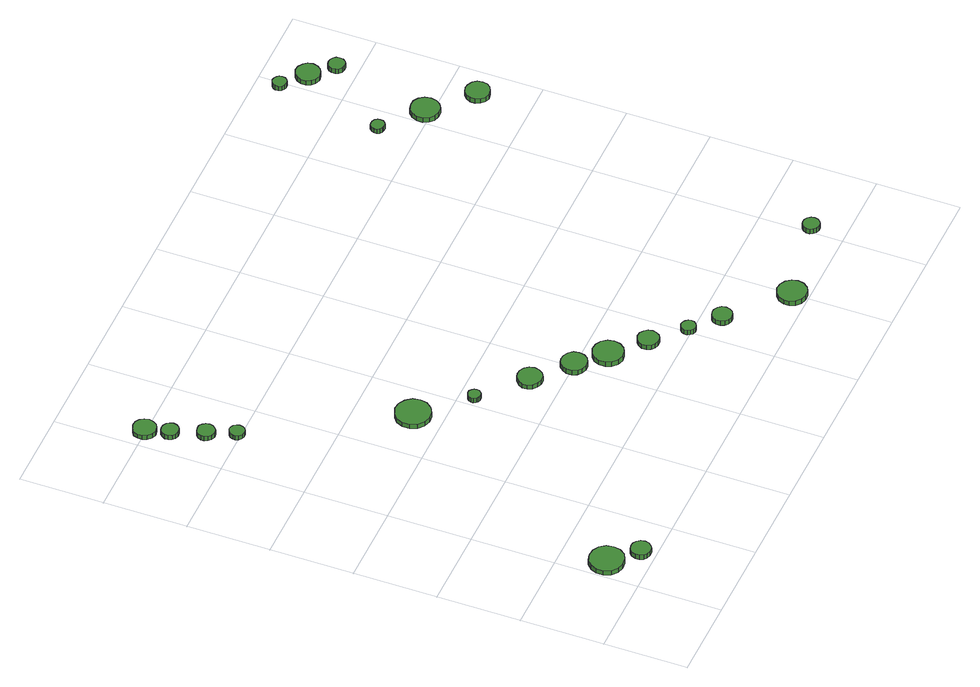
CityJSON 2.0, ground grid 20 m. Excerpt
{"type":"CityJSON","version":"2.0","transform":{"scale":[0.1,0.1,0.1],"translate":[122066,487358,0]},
"CityObjects":{
"tree1":{"type":"SolitaryVegetationObject","attributes":{"function":"something"},"geometry":[{"type":"MultiSurface","lod":"1","boundaries":[[[0,1,2,3,4,5,6,7,8,9,10,11,12,13,14]],[[15,16,17,18,19,20,21,22,23,24,25,26,27,28,29]],[[0,29,28,1]],[[1,28,27,2]],[[2,27,26,3]],[[3,26,25,4]],[[4,25,24,5]],[[5,24,23,6]],[[6,23,22,7]],[[7,22,21,8]],[[8,21,20,9]],[[9,20,19,10]],[[10,19,18,11]],[[11,18,17,12]],[[12,17,16,13]],[[13,16,15,14]],[[14,15,29,0]]]}]},
"tree2":{"type":"SolitaryVegetationObject","attributes":{"function":"something"},"geometry":[{"type":"MultiSurface","lod":"1","boundaries":[[[30,31,32,33,34,35,36,37,38,39,40,41,42,43,44]],[[45,46,47,48,49,50,51,52,53,54,55,56,57,58,59]],[[30,59,58,31]],[[31,58,57,32]],[[32,57,56,33]],[[33,56,55,34]],[[34,55,54,35]],[[35,54,53,36]],[[36,53,52,37]],[[37,52,51,38]],[[38,51,50,39]],[[39,50,49,40]],[[40,49,48,41]],[[41,48,47,42]],[[42,47,46,43]],[[43,46,45,44]],[[44,45,59,30]]]}]},
"tree3":{"type":"SolitaryVegetationObject","attributes":{"function":"something"},"geometry":[{"type":"MultiSurface","lod":"1","boundaries":[[[60,61,62,63,64,65,66,67,68,69,70,71,72,73,74]],[[75,76,77,78,79,80,81,82,83,84,85,86,87,88,89]],[[60,89,88,61]],[[61,88,87,62]],[[62,87,86,63]],[[63,86,85,64]],[[64,85,84,65]],[[65,84,83,66]],[[66,83,82,67]],[[67,82,81,68]],[[68,81,80,69]],[[69,80,79,70]],[[70,79,78,71]],[[71,78,77,72]],[[72,77,76,73]],[[73,76,75,74]],[[74,75,89,60]]]}]},
"tree4":{"type":"SolitaryVegetationObject","attributes":{"function":"something"},"geometry":[{"type":"MultiSurface","lod":"1","boundaries":[[[90,91,92,93,94,95,96,97,98,99,100,101,102,103,104]],[[105,106,107,108,109,110,111,112,113,114,115,116,117,118,119]],[[90,119,118,91]],[[91,118,117,92]],[[92,117,116,93]],[[93,116,115,94]],[[94,115,114,95]],[[95,114,113,96]],[[96,113,112,97]],[[97,112,111,98]],[[98,111,110,99]],[[99,110,109,100]],[[100,109,108,101]],[[101,108,107,102]],[[102,107,106,103]],[[103,106,105,104]],[[104,105,119,90]]]}]},
"tree5":{"type":"SolitaryVegetationObject","attributes":{"function":"something"},"geometry":[{"type":"MultiSurface","lod":"1","boundaries":[[[120,121,122,123,124,125,126,127,128,129,130,131,132,133,134]],[[135,136,137,138,139,140,141,142,143,144,145,146,147,148,149]],[[120,149,148,121]],[[121,148,147,122]],[[122,147,146,123]],[[123,146,145,124]],[[124,145,144,125]],[[125,144,143,126]],[[126,143,142,127]],[[127,142,141,128]],[[128,141,140,129]],[[129,140,139,130]],[[130,139,138,131]],[[131,138,137,132]],[[132,137,136,133]],[[133,136,135,134]],[[134,135,149,120]]]}]},
"tree6":{"type":"SolitaryVegetationObject","attributes":{"function":"something"},"geometry":[{"type":"MultiSurface","lod":"1","boundaries":[[[150,151,152,153,154,155,156,157,158,159,160,161,162,163,164]],[[165,166,167,168,169,170,171,172,173,174,175,176,177,178,179]],[[150,179,178,151]],[[151,178,177,152]],[[152,177,176,153]],[[153,176,175,154]],[[154,175,174,155]],[[155,174,173,156]],[[156,173,172,157]],[[157,172,171,158]],[[158,171,170,159]],[[159,170,169,160]],[[160,169,168,161]],[[161,168,167,162]],[[162,167,166,163]],[[163,166,165,164]],[[164,165,179,150]]]}]},
"tree7":{"type":"SolitaryVegetationObject","attributes":{"function":"something"},"geometry":[{"type":"MultiSurface","lod":"1","boundaries":[[[180,181,182,183,184,185,186,187,188,189,190,191,192,193,194]],[[195,196,197,198,199,200,201,202,203,204,205,206,207,208,209]],[[180,209,208,181]],[[181,208,207,182]],[[182,207,206,183]],[[183,206,205,184]],[[184,205,204,185]],[[185,204,203,186]],[[186,203,202,187]],[[187,202,201,188]],[[188,201,200,189]],[[189,200,199,190]],[[190,199,198,191]],[[191,198,197,192]],[[192,197,196,193]],[[193,196,195,194]],[[194,195,209,180]]]}]},
"tree8":{"type":"SolitaryVegetationObject","attributes":{"function":"something"},"geometry":[{"type":"MultiSurface","lod":"1","boundaries":[[[210,211,212,213,214,215,216,217,218,219,220,221,222,223,224]],[[225,226,227,228,229,230,231,232,233,234,235,236,237,238,239]],[[210,239,238,211]],[[211,238,237,212]],[[212,237,236,213]],[[213,236,235,214]],[[214,235,234,215]],[[215,234,233,216]],[[216,233,232,217]],[[217,232,231,218]],[[218,231,230,219]],[[219,230,229,220]],[[220,229,228,221]],[[221,228,227,222]],[[222,227,226,223]],[[223,226,225,224]],[[224,225,239,210]]]}]},
"tree9":{"type":"SolitaryVegetationObject","attributes":{"function":"something"},"geometry":[{"type":"MultiSurface","lod":"1","boundaries":[[[240,241,242,243,244,245,246,247,248,249,250,251,252,253,254]],[[255,256,257,258,259,260,261,262,263,264,265,266,267,268,269]],[[240,269,268,241]],[[241,268,267,242]],[[242,267,266,243]],[[243,266,265,244]],[[244,265,264,245]],[[245,264,263,246]],[[246,263,262,247]],[[247,262,261,248]],[[248,261,260,249]],[[249,260,259,250]],[[250,259,258,251]],[[251,258,257,252]],[[252,257,256,253]],[[253,256,255,254]],[[254,255,269,240]]]}]},
"tree10":{"type":"SolitaryVegetationObject","attributes":{"function":"something"},"geometry":[{"type":"MultiSurface","lod":"1","boundaries":[[[270,271,272,273,274,275,276,277,278,279,280,281,282,283,284]],[[285,286,287,288,289,290,291,292,293,294,295,296,297,298,299]],[[270,299,298,271]],[[271,298,297,272]],[[272,297,296,273]],[[273,296,295,274]],[[274,295,294,275]],[[275,294,293,276]],[[276,293,292,277]],[[277,292,291,278]],[[278,291,290,279]],[[279,290,289,280]],[[280,289,288,281]],[[281,288,287,282]],[[282,287,286,283]],[[283,286,285,284]],[[284,285,299,270]]]}]},
"tree11":{"type":"SolitaryVegetationObject","attributes":{"function":"something"},"geometry":[{"type":"MultiSurface","lod":"1","boundaries":[[[300,301,302,303,304,305,306,307,308,309,310,311,312,313,314]],[[315,316,317,318,319,320,321,322,323,324,325,326,327,328,329]],[[300,329,328,301]],[[301,328,327,302]],[[302,327,326,303]],[[303,326,325,304]],[[304,325,324,305]],[[305,324,323,306]],[[306,323,322,307]],[[307,322,321,308]],[[308,321,320,309]],[[309,320,319,310]],[[310,319,318,311]],[[311,318,317,312]],[[312,317,316,313]],[[313,316,315,314]],[[314,315,329,300]]]}]},
"tree12":{"type":"SolitaryVegetationObject","attributes":{"function":"something"},"geometry":[{"type":"MultiSurface","lod":"1","boundaries":[[[330,331,332,333,334,335,336,337,338,339,340,341,342,343,344]],[[345,346,347,348,349,350,351,352,353,354,355,356,357,358,359]],[[330,359,358,331]],[[331,358,357,332]],[[332,357,356,333]],[[333,356,355,334]],[[334,355,354,335]],[[335,354,353,336]],[[336,353,352,337]],[[337,352,351,338]],[[338,351,350,339]],[[339,350,349,340]],[[340,349,348,341]],[[341,348,347,342]],[[342,347,346,343]],[[343,346,345,344]],[[344,345,359,330]]]}]},
"tree13":{"type":"SolitaryVegetationObject","attributes":{"function":"something"},"geometry":[{"type":"MultiSurface","lod":"1","boundaries":[[[360,361,362,363,364,365,366,367,368,369,370,371,372,373,374]],[[375,376,377,378,379,380,381,382,383,384,385,386,387,388,389]],[[360,389,388,361]],[[361,388,387,362]],[[362,387,386,363]],[[363,386,385,364]],[[364,385,384,365]],[[365,384,383,366]],[[366,383,382,367]],[[367,382,381,368]],[[368,381,380,369]],[[369,380,379,370]],[[370,379,378,371]],[[371,378,377,372]],[[372,377,376,373]],[[373,376,375,374]],[[374,375,389,360]]]}]},
"tree14":{"type":"SolitaryVegetationObject","attributes":{"function":"something"},"geometry":[{"type":"MultiSurface","lod":"1","boundaries":[[[390,391,392,393,394,395,396,397,398,399,400,401,402,403,404]],[[405,406,407,408,409,410,411,412,413,414,415,416,417,418,419]],[[390,419,418,391]],[[391,418,417,392]],[[392,417,416,393]],[[393,416,415,394]],[[394,415,414,395]],[[395,414,413,396]],[[396,413,412,397]],[[397,412,411,398]],[[398,411,410,399]],[[399,410,409,400]],[[400,409,408,401]],[[401,408,407,402]],[[402,407,406,403]],[[403,406,405,404]],[[404,405,419,390]]]}]},
"tree15":{"type":"SolitaryVegetationObject","attributes":{"function":"something"},"geometry":[{"type":"MultiSurface","lod":"1","boundaries":[[[420,421,422,423,424,425,426,427,428,429,430,431,432,433,434]],[[435,436,437,438,439,440,441,442,443,444,445,446,447,448,449]],[[420,449,448,421]],[[421,448,447,422]],[[422,447,446,423]],[[423,446,445,424]],[[424,445,444,425]],[[425,444,443,426]],[[426,443,442,427]],[[427,442,441,428]],[[428,441,440,429]],[[429,440,439,430]],[[430,439,438,431]],[[431,438,437,432]],[[432,437,436,433]],[[433,436,435,434]],[[434,435,449,420]]]}]},
"tree16":{"type":"SolitaryVegetationObject","attributes":{"function":"something"},"geometry":[{"type":"MultiSurface","lod":"1","boundaries":[[[450,451,452,453,454,455,456,457,458,459,460,461,462,463,464]],[[465,466,467,468,469,470,471,472,473,474,475,476,477,478,479]],[[450,479,478,451]],[[451,478,477,452]],[[452,477,476,453]],[[453,476,475,454]],[[454,475,474,455]],[[455,474,473,456]],[[456,473,472,457]],[[457,472,471,458]],[[458,471,470,459]],[[459,470,469,460]],[[460,469,468,461]],[[461,468,467,462]],[[462,467,466,463]],[[463,466,465,464]],[[464,465,479,450]]]}]},
"tree17":{"type":"SolitaryVegetationObject","attributes":{"function":"something"},"geometry":[{"type":"MultiSurface","lod":"1","boundaries":[[[480,481,482,483,484,485,486,487,488,489,490,491,492,493,494]],[[495,496,497,498,499,500,501,502,503,504,505,506,507,508,509]],[[480,509,508,481]],[[481,508,507,482]],[[482,507,506,483]],[[483,506,505,484]],[[484,505,504,485]],[[485,504,503,486]],[[486,503,502,487]],[[487,502,501,488]],[[488,501,500,489]],[[489,500,499,490]],[[490,499,498,491]],[[491,498,497,492]],[[492,497,496,493]],[[493,496,495,494]],[[494,495,509,480]]]}]},
"tree18":{"type":"SolitaryVegetationObject","attributes":{"function":"something"},"geometry":[{"type":"MultiSurface","lod":"1","boundaries":[[[510,511,512,513,514,515,516,517,518,519,520,521,522,523,524]],[[525,526,527,528,529,530,531,532,533,534,535,536,537,538,539]],[[510,539,538,511]],[[511,538,537,512]],[[512,537,536,513]],[[513,536,535,514]],[[514,535,534,515]],[[515,534,533,516]],[[516,533,532,517]],[[517,532,531,518]],[[518,531,530,519]],[[519,530,529,520]],[[520,529,528,521]],[[521,528,527,522]],[[522,527,526,523]],[[523,526,525,524]],[[524,525,539,510]]]}]},
"tree19":{"type":"SolitaryVegetationObject","attributes":{"function":"something"},"geometry":[{"type":"MultiSurface","lod":"1","boundaries":[[[540,541,542,543,544,545,546,547,548,549,550,551,552,553,554]],[[555,556,557,558,559,560,561,562,563,564,565,566,567,568,569]],[[540,569,568,541]],[[541,568,567,542]],[[542,567,566,543]],[[543,566,565,544]],[[544,565,564,545]],[[545,564,563,546]],[[546,563,562,547]],[[547,562,561,548]],[[548,561,560,549]],[[549,560,559,550]],[[550,559,558,551]],[[551,558,557,552]],[[552,557,556,553]],[[553,556,555,554]],[[554,555,569,540]]]}]},
"tree20":{"type":"SolitaryVegetationObject","attributes":{"function":"something"},"geometry":[{"type":"MultiSurface","lod":"1","boundaries":[[[570,571,572,573,574,575,576,577,578,579,580,581,582,583,584]],[[585,586,587,588,589,590,591,592,593,594,595,596,597,598,599]],[[570,599,598,571]],[[571,598,597,572]],[[572,597,596,573]],[[573,596,595,574]],[[574,595,594,575]],[[575,594,593,576]],[[576,593,592,577]],[[577,592,591,578]],[[578,591,590,579]],[[579,590,589,580]],[[580,589,588,581]],[[581,588,587,582]],[[582,587,586,583]],[[583,586,585,584]],[[584,585,599,570]]]}]},
"tree21":{"type":"SolitaryVegetationObject","attributes":{"function":"something"},"geometry":[{"type":"MultiSurface","lod":"1","boundaries":[[[600,601,602,603,604,605,606,607,608,609,610,611,612,613,614]],[[615,616,617,618,619,620,621,622,623,624,625,626,627,628,629]],[[600,629,628,601]],[[601,628,627,602]],[[602,627,626,603]],[[603,626,625,604]],[[604,625,624,605]],[[605,624,623,606]],[[606,623,622,607]],[[607,622,621,608]],[[608,621,620,609]],[[609,620,619,610]],[[610,619,618,611]],[[611,618,617,612]],[[612,617,616,613]],[[613,616,615,614]],[[614,615,629,600]]]}]},
"tree22":{"type":"SolitaryVegetationObject","attributes":{"function":"something"},"geometry":[{"type":"MultiSurface","lod":"1","boundaries":[[[630,631,632,633,634,635,636,637,638,639,640,641,642,643,644]],[[645,646,647,648,649,650,651,652,653,654,655,656,657,658,659]],[[630,659,658,631]],[[631,658,657,632]],[[632,657,656,633]],[[633,656,655,634]],[[634,655,654,635]],[[635,654,653,636]],[[636,653,652,637]],[[637,652,651,638]],[[638,651,650,639]],[[639,650,649,640]],[[640,649,648,641]],[[641,648,647,642]],[[642,647,646,643]],[[643,646,645,644]],[[644,645,659,630]]]}]}
},
"vertices":[
[84,92,17],[81,109,17],[71,123,17],[56,131,17],[39,133,17],[23,128,17],[10,116,17],[3,101,17],[3,84,17],[10,68,17],[23,57,17],[39,52,17],[56,54,17],[71,62,17],[81,76,17],[81,76,4],[71,62,4],[56,54,4],[39,52,4],[23,57,4],[10,68,4],[3,84,4],[3,101,4],[10,116,4],[23,128,4],[39,133,4],[56,131,4],[71,123,4],[81,109,4],[84,92,4],
[128,35,16],[126,45,16],[120,53,16],[112,58,16],[102,59,16],[92,56,16],[85,49,16],[81,40,16],[81,30,16],[85,21,16],[92,15,16],[102,12,16],[112,13,16],[120,18,16],[126,26,16],[126,26,3],[120,18,3],[112,13,3],[102,12,3],[92,15,3],[85,21,3],[81,30,3],[81,40,3],[85,49,3],[92,56,3],[102,59,3],[112,58,3],[120,53,3],[126,45,3],[128,35,3],
[84,1147,15],[82,1155,15],[77,1162,15],[70,1166,15],[61,1167,15],[53,1165,15],[47,1159,15],[43,1151,15],[43,1143,15],[47,1135,15],[53,1129,15],[61,1127,15],[70,1128,15],[77,1132,15],[82,1139,15],[82,1139,2],[77,1132,2],[70,1128,2],[61,1127,2],[53,1129,2],[47,1135,2],[43,1143,2],[43,1151,2],[47,1159,2],[53,1165,2],[61,1167,2],[70,1166,2],[77,1162,2],[82,1155,2],[84,1147,2],
[75,1202,15],[72,1213,15],[66,1222,15],[56,1228,15],[44,1229,15],[34,1225,15],[25,1218,15],[21,1207,15],[21,1196,15],[25,1186,15],[34,1178,15],[44,1174,15],[56,1176,15],[66,1181,15],[72,1191,15],[72,1191,3],[66,1181,3],[56,1176,3],[44,1174,3],[34,1178,3],[25,1186,3],[21,1196,3],[21,1207,3],[25,1218,3],[34,1225,3],[44,1229,3],[56,1228,3],[66,1222,3],[72,1213,3],[75,1202,3],
[113,1072,14],[111,1081,14],[106,1088,14],[99,1093,14],[90,1093,14],[81,1091,14],[75,1085,14],[71,1077,14],[71,1068,14],[75,1060,14],[81,1054,14],[90,1051,14],[99,1052,14],[106,1057,14],[111,1064,14],[111,1064,1],[106,1057,1],[99,1052,1],[90,1051,1],[81,1054,1],[75,1060,1],[71,1068,1],[71,1077,1],[75,1085,1],[81,1091,1],[90,1093,1],[99,1093,1],[106,1088,1],[111,1081,1],[113,1072,1],
[135,1009,14],[133,1016,14],[129,1022,14],[122,1026,14],[115,1027,14],[108,1024,14],[102,1019,14],[99,1012,14],[99,1005,14],[102,998,14],[108,993,14],[115,991,14],[122,991,14],[129,995,14],[133,1001,14],[133,1001,2],[129,995,2],[122,991,2],[115,991,2],[108,993,2],[102,998,2],[99,1005,2],[99,1012,2],[102,1019,2],[108,1024,2],[115,1027,2],[122,1026,2],[129,1022,2],[133,1016,2],[135,1009,2],
[355,667,21],[352,684,21],[341,698,21],[326,707,21],[309,709,21],[293,703,21],[280,692,21],[273,676,21],[273,658,21],[280,642,21],[293,631,21],[309,625,21],[326,627,21],[341,636,21],[352,650,21],[352,650,8],[341,636,8],[326,627,8],[309,625,8],[293,631,8],[280,642,8],[273,658,8],[273,676,8],[280,692,8],[293,703,8],[309,709,8],[326,707,8],[341,698,8],[352,684,8],[355,667,8],
[438,565,16],[437,571,16],[433,576,16],[428,580,16],[421,580,16],[415,578,16],[411,574,16],[408,568,16],[408,562,16],[411,556,16],[415,552,16],[421,550,16],[428,550,16],[433,554,16],[437,559,16],[437,559,3],[433,554,3],[428,550,3],[421,550,3],[415,552,3],[411,556,3],[408,562,3],[408,568,3],[411,574,3],[415,578,3],[421,580,3],[428,580,3],[433,576,3],[437,571,3],[438,565,3],
[553,473,15],[550,485,15],[543,495,15],[532,501,15],[520,502,15],[509,499,15],[499,490,15],[494,479,15],[494,467,15],[499,456,15],[509,448,15],[520,444,15],[532,445,15],[543,451,15],[550,461,15],[550,461,3],[543,451,3],[532,445,3],[520,444,3],[509,448,3],[499,456,3],[494,467,3],[494,479,3],[499,490,3],[509,499,3],[520,502,3],[532,501,3],[543,495,3],[550,485,3],[553,473,3],
[635,400,15],[633,413,15],[625,423,15],[614,429,15],[601,431,15],[589,427,15],[580,418,15],[575,407,15],[575,394,15],[580,382,15],[589,374,15],[601,370,15],[614,371,15],[625,377,15],[633,388,15],[633,388,2],[625,377,2],[614,371,2],[601,370,2],[589,374,2],[580,382,2],[575,394,2],[575,407,2],[580,418,2],[589,427,2],[601,431,2],[614,429,2],[625,423,2],[633,413,2],[635,400,2],
[700,343,14],[697,358,14],[688,370,14],[675,377,14],[660,379,14],[646,374,14],[635,364,14],[629,351,14],[629,336,14],[635,322,14],[646,312,14],[660,307,14],[675,309,14],[688,316,14],[697,328,14],[697,328,1],[688,316,1],[675,309,1],[660,307,1],[646,312,1],[635,322,1],[629,336,1],[629,351,1],[635,364,1],[646,374,1],[660,379,1],[675,377,1],[688,370,1],[697,358,1],[700,343,1],
[763,277,14],[761,287,14],[755,295,14],[746,301,14],[735,302,14],[725,298,14],[718,292,14],[713,282,14],[713,272,14],[718,262,14],[725,255,14],[735,252,14],[746,253,14],[755,258,14],[761,267,14],[761,267,2],[755,258,2],[746,253,2],[735,252,2],[725,255,2],[718,262,2],[713,272,2],[713,282,2],[718,292,2],[725,298,2],[735,302,2],[746,301,2],[755,295,2],[761,287,2],[763,277,2],
[826,210,14],[825,217,14],[820,222,14],[814,226,14],[807,227,14],[800,225,14],[795,220,14],[792,213,14],[792,206,14],[795,200,14],[800,195,14],[807,192,14],[814,193,14],[820,197,14],[825,203,14],[825,203,1],[820,197,1],[814,193,1],[807,192,1],[800,195,1],[795,200,1],[792,206,1],[792,213,1],[795,220,1],[800,225,1],[807,227,1],[814,226,1],[820,222,1],[825,217,1],[826,210,1],
[895,155,14],[893,164,14],[887,172,14],[878,177,14],[869,178,14],[859,175,14],[852,169,14],[848,160,14],[848,150,14],[852,141,14],[859,134,14],[869,131,14],[878,132,14],[887,137,14],[893,145,14],[893,145,1],[887,137,1],[878,132,1],[869,131,1],[859,134,1],[852,141,1],[848,150,1],[848,160,1],[852,169,1],[859,175,1],[869,178,1],[878,177,1],[887,172,1],[893,164,1],[895,155,1],
[1032,38,16],[1029,52,16],[1020,64,16],[1008,71,16],[993,73,16],[980,68,16],[969,59,16],[963,45,16],[963,31,16],[969,18,16],[980,8,16],[993,4,16],[1008,5,16],[1020,12,16],[1029,24,16],[1029,24,3],[1020,12,3],[1008,5,3],[993,4,3],[980,8,3],[969,18,3],[963,31,3],[963,45,3],[969,59,3],[980,68,3],[993,73,3],[1008,71,3],[1020,64,3],[1029,52,3],[1032,38,3],
[1234,81,16],[1232,89,16],[1227,96,16],[1220,100,16],[1212,101,16],[1204,99,16],[1198,93,16],[1194,85,16],[1194,77,16],[1198,70,16],[1204,64,16],[1212,61,16],[1220,62,16],[1227,66,16],[1232,73,16],[1232,73,3],[1227,66,3],[1220,62,3],[1212,61,3],[1204,64,3],[1198,70,3],[1194,77,3],[1194,85,3],[1198,93,3],[1204,99,3],[1212,101,3],[1220,100,3],[1227,96,3],[1232,89,3],[1234,81,3],
[1153,1089,24],[1152,1095,24],[1148,1101,24],[1142,1104,24],[1135,1105,24],[1129,1103,24],[1124,1098,24],[1121,1092,24],[1121,1085,24],[1124,1079,24],[1129,1075,24],[1135,1073,24],[1142,1073,24],[1148,1077,24],[1152,1082,24],[1152,1082,11],[1148,1077,11],[1142,1073,11],[1135,1073,11],[1129,1075,11],[1124,1079,11],[1121,1085,11],[1121,1092,11],[1124,1098,11],[1129,1103,11],[1135,1105,11],[1142,1104,11],[1148,1101,11],[1152,1095,11],[1153,1089,11],
[1260,1011,24],[1257,1025,24],[1249,1037,24],[1237,1044,24],[1223,1045,24],[1209,1041,24],[1199,1031,24],[1193,1018,24],[1193,1004,24],[1199,991,24],[1209,982,24],[1223,978,24],[1237,979,24],[1249,986,24],[1257,998,24],[1257,998,11],[1249,986,11],[1237,979,11],[1223,978,11],[1209,982,11],[1199,991,11],[1193,1004,11],[1193,1018,11],[1199,1031,11],[1209,1041,11],[1223,1045,11],[1237,1044,11],[1249,1037,11],[1257,1025,11],[1260,1011,11],
[1198,1342,25],[1197,1349,25],[1193,1354,25],[1187,1358,25],[1180,1359,25],[1173,1356,25],[1168,1352,25],[1165,1346,25],[1165,1339,25],[1168,1332,25],[1173,1328,25],[1180,1326,25],[1187,1326,25],[1193,1330,25],[1197,1335,25],[1197,1335,12],[1193,1330,12],[1187,1326,12],[1180,1326,12],[1173,1328,12],[1168,1332,12],[1165,1339,12],[1165,1346,12],[1168,1352,12],[1173,1356,12],[1180,1359,12],[1187,1358,12],[1193,1354,12],[1197,1349,12],[1198,1342,12],
[1351,925,24],[1349,937,24],[1342,946,24],[1331,952,24],[1319,954,24],[1308,950,24],[1299,942,24],[1294,931,24],[1294,919,24],[1299,908,24],[1308,900,24],[1319,896,24],[1331,898,24],[1342,904,24],[1349,913,24],[1349,913,11],[1342,904,11],[1331,898,11],[1319,896,11],[1308,900,11],[1299,908,11],[1294,919,11],[1294,931,11],[1299,942,11],[1308,950,11],[1319,954,11],[1331,952,11],[1342,946,11],[1349,937,11],[1351,925,11],
[1262,1295,25],[1259,1307,25],[1252,1316,25],[1242,1322,25],[1230,1324,25],[1218,1320,25],[1210,1312,25],[1205,1301,25],[1205,1289,25],[1210,1278,25],[1218,1270,25],[1230,1266,25],[1242,1268,25],[1252,1274,25],[1259,1283,25],[1259,1283,12],[1252,1274,12],[1242,1268,12],[1230,1266,12],[1218,1270,12],[1210,1278,12],[1205,1289,12],[1205,1301,12],[1210,1312,12],[1218,1320,12],[1230,1324,12],[1242,1322,12],[1252,1316,12],[1259,1307,12],[1262,1295,12],
[1302,1247,25],[1301,1255,25],[1296,1261,25],[1289,1265,25],[1281,1266,25],[1273,1264,25],[1267,1258,25],[1264,1251,25],[1264,1243,25],[1267,1235,25],[1273,1230,25],[1281,1228,25],[1289,1228,25],[1296,1232,25],[1301,1239,25],[1301,1239,12],[1296,1232,12],[1289,1228,12],[1281,1228,12],[1273,1230,12],[1267,1235,12],[1264,1243,12],[1264,1251,12],[1267,1258,12],[1273,1264,12],[1281,1266,12],[1289,1265,12],[1296,1261,12],[1301,1255,12],[1302,1247,12]
]}
